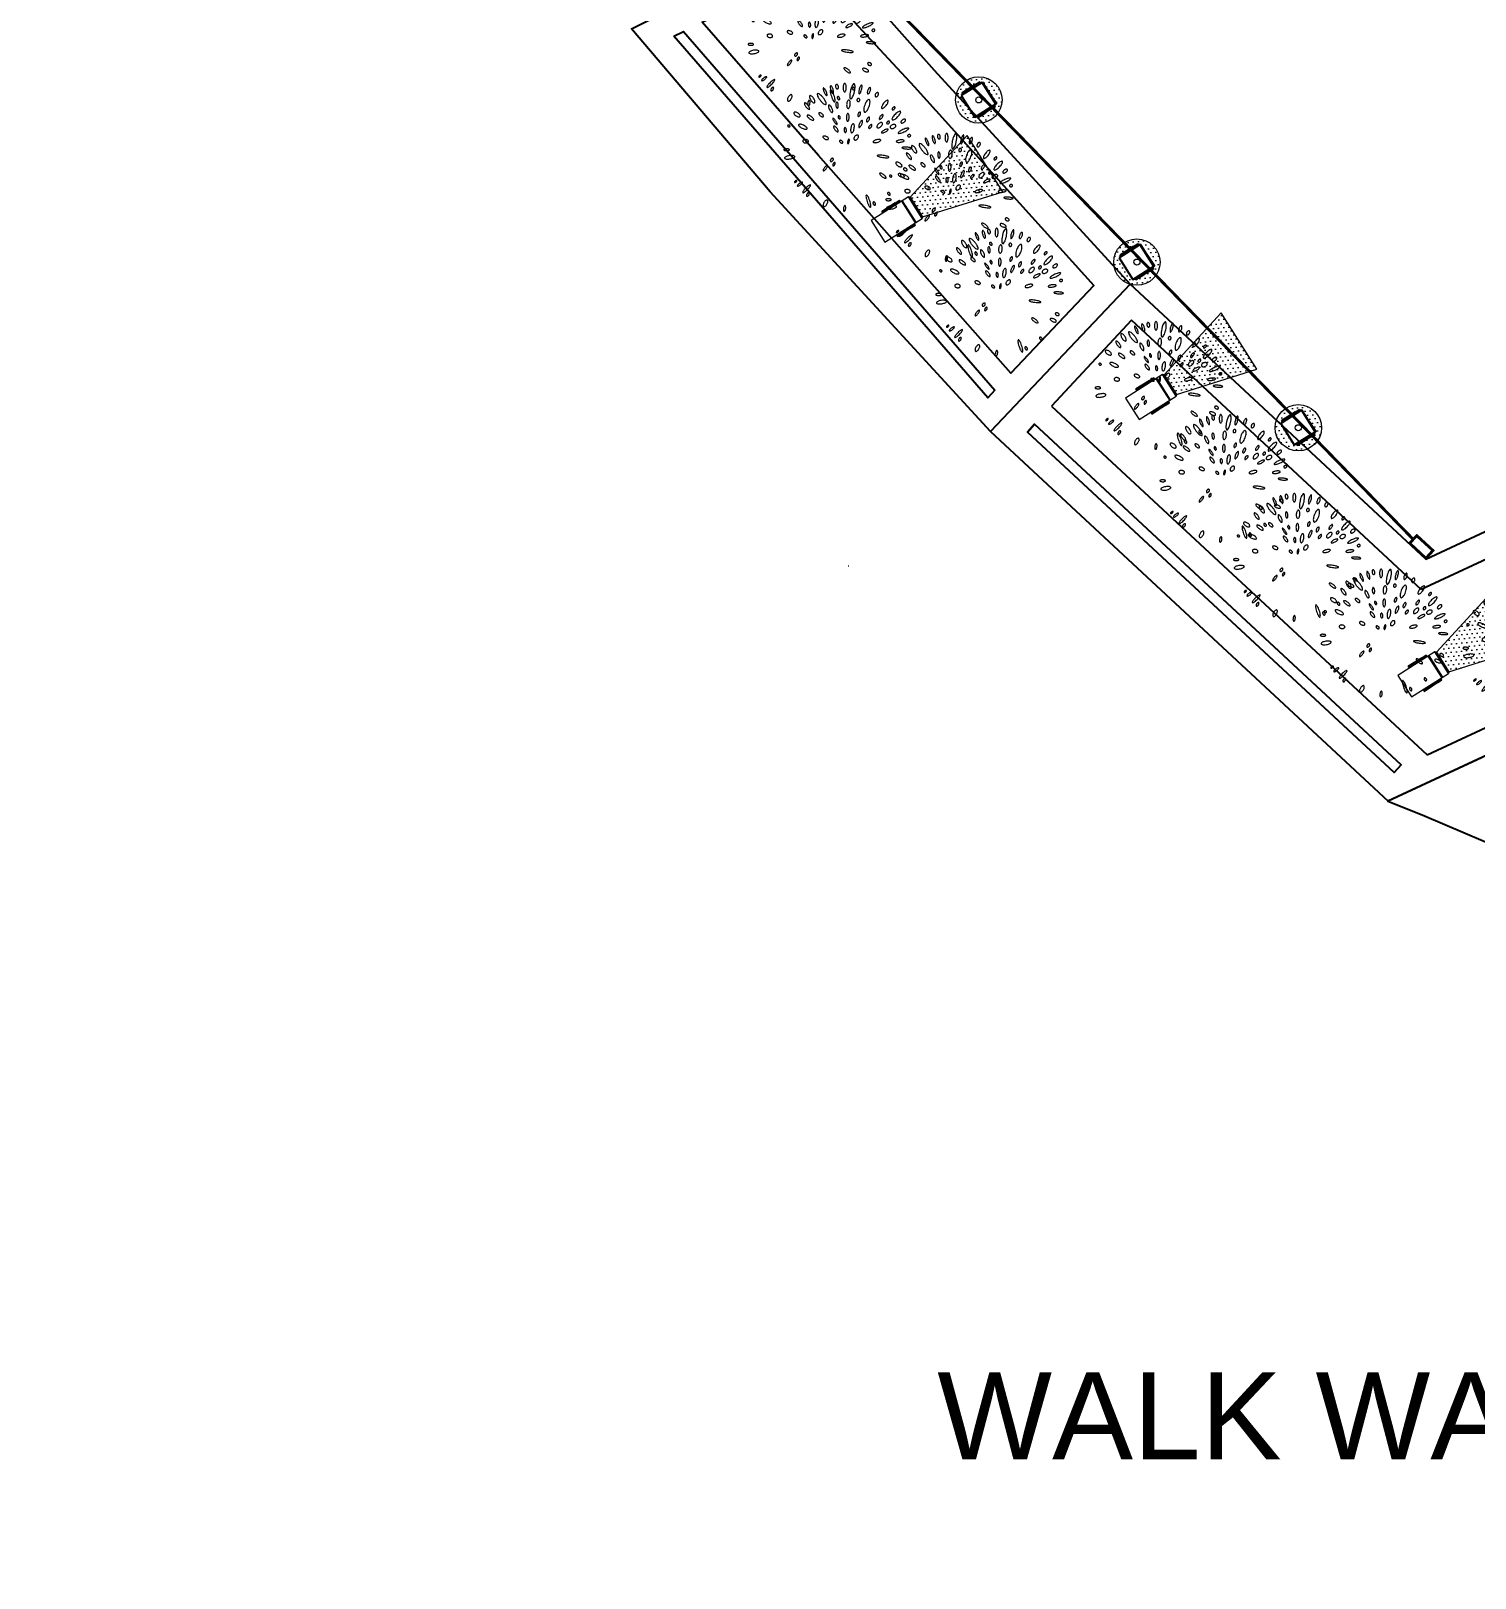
# Model space of a CAD drawing. Header units: millimetres. Extents: x 2562 to 7288, y 778 to 5635.
# Drawn here: x 3504.1 to 3753.1, y 1030.6 to 1297.2 of the extents above; entities that cross this region are included whole.
import ezdxf

# ---------------------------------------------------------------- set-up
doc = ezdxf.new("R2010")
doc.units = ezdxf.units.MM
doc.set_wipeout_variables(frame=1)
for name, color, linetype in [('0-gnl-gor1', 1, 'Continuous'), ('0-gnl-gor3', 252, 'Continuous'), ('0-gnl-gor5', 254, 'Continuous'), ('0-gnl-smbl-mahal', 6, 'Continuous'), ('2-tef-aksesuar', 30, 'Continuous'), ('yeni string aydinlatma', 30, 'Continuous')]:
    doc.layers.add(name, color=color, linetype=linetype)
doc.layers.add('ONOFF_LI-11', color=7, linetype='Continuous', lineweight=0, true_color=0xcc33a1)
doc.layers.add('x-ref_base plan 1$0$SHG-LANDSCAPING', color=252, linetype='Continuous', lineweight=18)
doc.styles.get("Standard").update_dxf_attribs({"font": 'arial.ttf'})
doc.linetypes.add('ZIGZAG', pattern='A,0.00254,-5.08,[131,ltypeshp.shx,S=5.08,R=0,X=-5.08,Y=0],-10.16,[131,ltypeshp.shx,S=5.08,R=180,X=5.08,Y=0],-5.08', length=20.32254)

# ---------------------------------------------------------------- blocks, each defined once
blk = doc.blocks.new('LI-11')
blk.add_wipeout([(-2.2, 3.19), (2.2, 3.19), (2.2, 0.81), (2.56, 0.81), (2.56, -2.83), (2.41, -2.83), (2.41, -2.56), (2.2, -2.56), (2.2, -4.41), (2, -4.61), (-2, -4.61), (-2.2, -4.41), (-2.2, -2.61), (-2.4, -2.61), (-2.4, -2.83), (-2.55, -2.83), (-2.56, 0.81), (-2.2, 0.81)]).dxf.layer = 'ONOFF_LI-11'
at = {"layer": 'ONOFF_LI-11', "ltscale": 3, "true_color": 0xf4cd0b}
h = blk.add_hatch(dxfattribs=at)
h.set_pattern_fill('DOTS', color=40, scale=0.5)
h.paths.add_polyline_path([(-5.75, -18.62), (5.75, -18.62), (2, -4.61), (-2, -4.61)])
at = {"layer": 'ONOFF_LI-11', "color": 251, "ltscale": 3}
for p, q in [((-2.2, 0.81), (-2.56, 0.81)), ((-2.56, 0.81), (-2.56, -0.81)), ((2.2, 0.81), (2.56, 0.81)), ((2.56, 0.81), (2.56, -0.81)), ((-2.2, -0.81), (-2.39, -0.81)), ((2.2, -0.81), (2.39, -0.81)), ((2.41, -1.95), (2.56, -1.95))]:
    blk.add_line(p, q, dxfattribs=at)
at = {"layer": 'ONOFF_LI-11', "ltscale": 3}
for points in [[(2.2, -4.41), (2.2, 3.19), (-2.2, 3.19), (-2.2, -4.41)], [(-2.2, -3.06), (2.2, -3.06)], [(-2.2, -3.21), (2.2, -3.21)], [(-2.2, -4.41), (2.2, -4.41)], [(-2, -4.61), (-2.2, -4.41)], [(-2, -4.61), (2, -4.61)], [(-2, -4.61), (2, -4.61)], [(2, -4.61), (2.2, -4.41)]]:
    blk.add_lwpolyline(points, dxfattribs=at)
at = {"layer": 'ONOFF_LI-11', "color": 251, "ltscale": 3}
for points in [[(-2.56, -1.95), (-2.56, 0.81)], [(-2.41, -1.95), (-2.38, 0.81)], [(2.41, -1.95), (2.38, 0.81)], [(2.56, -1.95), (2.56, 0.81)]]:
    blk.add_lwpolyline(points, dxfattribs=at)
for points in [[(-2.55, -2.83), (-2.4, -2.83), (-2.4, -1.95), (-2.55, -1.95)], [(-2.4, -2.21), (-2.2, -2.21), (-2.2, -2.61), (-2.4, -2.61)], [(2.2, -2.26), (2.41, -2.26), (2.41, -2.56), (2.2, -2.56)], [(2.41, -1.95), (2.56, -1.95), (2.56, -2.83), (2.41, -2.83)]]:
    blk.add_lwpolyline(points, close=True, dxfattribs=at)
at = {"layer": 'ONOFF_LI-11', "color": 40, "ltscale": 3, "true_color": 0xf4cd0b}
blk.add_lwpolyline([(-5.75, -18.62), (5.75, -18.62), (2, -4.61), (-2, -4.61), (-5.75, -18.62)], dxfattribs=at)
blk = doc.blocks.new('BP_Abelia grandiflora')
at = {"layer": '0-gnl-gor5', "lineweight": 9}
for points in [[(-0.0439, 0.2257, 0.261938), (-0.0448, 0.2249, 0.075007), (-0.0454, 0.2211, 0.035692), (-0.0451, 0.2169, 0.025978), (-0.044, 0.2111, 0.025978), (-0.0423, 0.2055, 0.035692), (-0.0406, 0.2017, 0.075007), (-0.0383, 0.1986, 0.261938), (-0.0372, 0.1982, 0.261938), (-0.0363, 0.199, 0.075007), (-0.0357, 0.2029, 0.035692), (-0.036, 0.2071, 0.025978), (-0.0371, 0.2128, 0.025978), (-0.0388, 0.2184, 0.035692), (-0.0405, 0.2223, 0.075007), (-0.0428, 0.2254, 0.261938)], [(-0.0182, 0.2289, 0.243416), (-0.0193, 0.2281, 0.082852), (-0.0205, 0.2245, 0.04109), (-0.0209, 0.2203, 0.030206), (-0.0205, 0.2146, 0.030206), (-0.0194, 0.209, 0.04109), (-0.018, 0.205, 0.082852), (-0.0159, 0.2019, 0.243416), (-0.0146, 0.2014, 0.243416), (-0.0135, 0.2022, 0.082852), (-0.0123, 0.2058, 0.04109), (-0.012, 0.21, 0.030206), (-0.0124, 0.2157, 0.030206), (-0.0135, 0.2213, 0.04109), (-0.0149, 0.2252, 0.082852), (-0.0169, 0.2284, 0.243416)], [(0.0025, 0.2302, 0.154562), (0.0008, 0.2297, 0.106795), (-0.0008, 0.2278, 0.073326), (-0.0017, 0.2253, 0.059836), (-0.002, 0.222, 0.059836), (-0.0016, 0.2187, 0.073326), (-0.0005, 0.2163, 0.106795), (0.0013, 0.2145, 0.154562), (0.003, 0.214, 0.154562), (0.0046, 0.2146, 0.106795), (0.0063, 0.2165, 0.073326), (0.0072, 0.219, 0.059836), (0.0075, 0.2223, 0.059836), (0.007, 0.2255, 0.073326), (0.0059, 0.228, 0.106795), (0.0042, 0.2298, 0.154562)], [(0.0309, 0.2284, 0.217322), (0.0291, 0.228, 0.092688), (0.0264, 0.2249, 0.049364), (0.0246, 0.2208, 0.036974), (0.023, 0.215, 0.036974), (0.0223, 0.209, 0.049364), (0.0226, 0.2045, 0.092688), (0.024, 0.2006, 0.217322), (0.0255, 0.1996, 0.217322), (0.0273, 0.2, 0.092688), (0.03, 0.2031, 0.049364), (0.0318, 0.2072, 0.036974), (0.0334, 0.213, 0.036974), (0.0341, 0.219, 0.049364), (0.0338, 0.2235, 0.092688), (0.0324, 0.2274, 0.217322)], [(0.0625, 0.2217, 0.256191), (0.0601, 0.2214, 0.077505), (0.0549, 0.2164, 0.037329), (0.0505, 0.2097, 0.027247), (0.0458, 0.1998, 0.027247), (0.0422, 0.1895, 0.037329), (0.0406, 0.1816, 0.077505), (0.0407, 0.1744, 0.256191), (0.0422, 0.1726, 0.256191), (0.0445, 0.1728, 0.077505), (0.0497, 0.1779, 0.037329), (0.0541, 0.1846, 0.027247), (0.0588, 0.1944, 0.027247), (0.0624, 0.2048, 0.037329), (0.0641, 0.2126, 0.077505), (0.0639, 0.2199, 0.256191)], [(-0.1584, 0.1599, 0.17972), (-0.1593, 0.158, 0.103229), (-0.1587, 0.1544, 0.062965), (-0.157, 0.151, 0.049171), (-0.1537, 0.1471, 0.049171), (-0.1498, 0.144, 0.062965), (-0.1463, 0.1423, 0.103229), (-0.1427, 0.1419, 0.17972), (-0.1408, 0.1428, 0.17972), (-0.14, 0.1447, 0.103229), (-0.1405, 0.1483, 0.062965), (-0.1423, 0.1518, 0.049171), (-0.1455, 0.1556, 0.049171), (-0.1494, 0.1587, 0.062965), (-0.1529, 0.1604, 0.103229), (-0.1565, 0.1608, 0.17972)], [(-0.1169, 0.1861, 0.228205), (-0.1179, 0.1848, 0.088786), (-0.1179, 0.181, 0.045809), (-0.1169, 0.177, 0.034018), (-0.1147, 0.1718, 0.034018), (-0.1117, 0.167, 0.045809), (-0.109, 0.1638, 0.088786), (-0.1059, 0.1617, 0.228205), (-0.1043, 0.1617, 0.228205), (-0.1034, 0.163, 0.088786), (-0.1033, 0.1668, 0.045809), (-0.1044, 0.1708, 0.034018), (-0.1066, 0.176, 0.034018), (-0.1095, 0.1808, 0.045809), (-0.1123, 0.184, 0.088786), (-0.1154, 0.1861, 0.228205)], [(-0.0949, 0.2077, 0.206976), (-0.0962, 0.2062, 0.096084), (-0.0969, 0.2021, 0.052894), (-0.0962, 0.1976, 0.039992), (-0.0943, 0.1919, 0.039992), (-0.0914, 0.1866, 0.052894), (-0.0886, 0.183, 0.096084), (-0.0851, 0.1807, 0.206976), (-0.0831, 0.1807, 0.206976), (-0.0818, 0.1821, 0.096084), (-0.0811, 0.1862, 0.052894), (-0.0818, 0.1908, 0.039992), (-0.0837, 0.1965, 0.039992), (-0.0866, 0.2018, 0.052894), (-0.0894, 0.2054, 0.096084), (-0.0929, 0.2077, 0.206976)], [(-0.0624, 0.1861, 0.029169), (-0.0573, 0.1778, 0.03978), (-0.0528, 0.1723, 0.081053), (-0.0476, 0.1685, 0.247796), (-0.0454, 0.1685, 0.247796), (-0.0441, 0.1704, 0.081053), (-0.0445, 0.1768, 0.03978), (-0.0466, 0.1836, 0.029169), (-0.0507, 0.1924, 0.029169), (-0.0558, 0.2006, 0.03978), (-0.0603, 0.2061, 0.081053), (-0.0655, 0.21, 0.247796), (-0.0677, 0.2099, 0.247796), (-0.0689, 0.2081, 0.081053), (-0.0686, 0.2016, 0.03978), (-0.0665, 0.1949, 0.029169)], [(-0.0361, 0.1647, 0.224678), (-0.0373, 0.1636, 0.090084), (-0.0382, 0.1598, 0.046944), (-0.0381, 0.1555, 0.034953), (-0.0369, 0.1499, 0.034953), (-0.035, 0.1445, 0.046944), (-0.0329, 0.1407, 0.090084), (-0.0301, 0.1379, 0.224678), (-0.0285, 0.1376, 0.224678), (-0.0273, 0.1387, 0.090084), (-0.0264, 0.1425, 0.046944), (-0.0265, 0.1468, 0.034953), (-0.0277, 0.1525, 0.034953), (-0.0296, 0.1579, 0.046944), (-0.0317, 0.1617, 0.090084), (-0.0345, 0.1644, 0.224678)], [(-0.0073, 0.1703, 0.208148), (-0.0086, 0.1698, 0.095716), (-0.0104, 0.1674, 0.052486), (-0.0115, 0.1642, 0.039639), (-0.0122, 0.1599, 0.039639), (-0.0122, 0.1556, 0.052486), (-0.0116, 0.1523, 0.095716), (-0.0102, 0.1497, 0.208148), (-0.0089, 0.149, 0.208148), (-0.0075, 0.1495, 0.095716), (-0.0058, 0.1519, 0.052486), (-0.0047, 0.155, 0.039639), (-0.004, 0.1593, 0.039639), (-0.004, 0.1637, 0.052486), (-0.0046, 0.1669, 0.095716), (-0.006, 0.1696, 0.208148)], [(0.0349, 0.1693, 0.191592), (0.0327, 0.169, 0.100474), (0.0295, 0.1664, 0.058435), (0.0271, 0.1626, 0.044925), (0.0251, 0.1571, 0.044925), (0.0241, 0.1513, 0.058435), (0.0242, 0.1468, 0.100474), (0.0257, 0.1429, 0.191592), (0.0274, 0.1416, 0.191592), (0.0296, 0.1419, 0.100474), (0.0328, 0.1445, 0.058435), (0.0352, 0.1483, 0.044925), (0.0372, 0.1538, 0.044925), (0.0382, 0.1596, 0.058435), (0.0381, 0.1641, 0.100474), (0.0366, 0.1679, 0.191592)], [(0.0696, 0.1689, 0.110174), (0.0678, 0.1694, 0.102587), (0.0658, 0.169, 0.093413), (0.0641, 0.1678, 0.08782), (0.0629, 0.1661, 0.08782), (0.0623, 0.164, 0.093413), (0.0624, 0.162, 0.102587), (0.0634, 0.1602, 0.110174), (0.0648, 0.159, 0.110174), (0.0666, 0.1586, 0.102587), (0.0686, 0.159, 0.093413), (0.0703, 0.1601, 0.08782), (0.0716, 0.1619, 0.08782), (0.0722, 0.1639, 0.093413), (0.072, 0.166, 0.102587), (0.0711, 0.1678, 0.110174)], [(0.0872, 0.2131, 0.259831), (0.0859, 0.213, 0.07593), (0.0827, 0.2101, 0.036288), (0.0799, 0.2062, 0.026439), (0.0768, 0.2004, 0.026439), (0.0743, 0.1943, 0.036288), (0.0731, 0.1897, 0.07593), (0.0729, 0.1854, 0.259831), (0.0737, 0.1843, 0.259831), (0.0751, 0.1844, 0.07593), (0.0783, 0.1873, 0.036288), (0.0811, 0.1912, 0.026439), (0.0842, 0.197, 0.026439), (0.0866, 0.203, 0.036288), (0.0879, 0.2077, 0.07593), (0.088, 0.212, 0.259831)], [(0.1147, 0.1991, 0.205663), (0.1132, 0.1993, 0.096491), (0.1103, 0.1979, 0.053352), (0.1077, 0.1954, 0.040391), (0.105, 0.1915, 0.040391), (0.1029, 0.1873, 0.053352), (0.102, 0.1838, 0.096491), (0.1021, 0.1806, 0.205663), (0.103, 0.1793, 0.205663), (0.1046, 0.1791, 0.096491), (0.1075, 0.1806, 0.053352), (0.1101, 0.1831, 0.040391), (0.1128, 0.1869, 0.040391), (0.1148, 0.1912, 0.053352), (0.1158, 0.1946, 0.096491), (0.1157, 0.1979, 0.205663)], [(0.1382, 0.1775, 0.15118), (0.1365, 0.1782, 0.106997), (0.134, 0.1779, 0.074795), (0.1316, 0.1766, 0.061485), (0.1292, 0.1743, 0.061485), (0.1274, 0.1716, 0.074795), (0.1266, 0.169, 0.106997), (0.1268, 0.1664, 0.15118), (0.1278, 0.1649, 0.15118), (0.1295, 0.1642, 0.106997), (0.132, 0.1645, 0.074795), (0.1344, 0.1658, 0.061485), (0.1368, 0.1681, 0.061485), (0.1386, 0.1708, 0.074795), (0.1394, 0.1734, 0.106997), (0.1392, 0.176, 0.15118)], [(-0.1882, 0.1194, 0.136055), (-0.1885, 0.1183, 0.10695), (-0.1881, 0.1168, 0.081551), (-0.1873, 0.1156, 0.069671), (-0.1859, 0.1145, 0.069671), (-0.1842, 0.1138, 0.081551), (-0.1827, 0.1137, 0.10695), (-0.1813, 0.1141, 0.136055), (-0.1805, 0.1149, 0.136055), (-0.1802, 0.116, 0.10695), (-0.1805, 0.1174, 0.081551), (-0.1814, 0.1187, 0.069671), (-0.1828, 0.1198, 0.069671), (-0.1844, 0.1204, 0.081551), (-0.1859, 0.1206, 0.10695), (-0.1873, 0.1202, 0.136055)], [(-0.1503, 0.1158, 0.222164), (-0.1506, 0.1139, 0.090991), (-0.1487, 0.1099, 0.047763), (-0.1455, 0.1062, 0.035633), (-0.1404, 0.102, 0.035633), (-0.1348, 0.0986, 0.047763), (-0.1302, 0.0968, 0.090991), (-0.1258, 0.0964, 0.222164), (-0.1242, 0.0973, 0.222164), (-0.1238, 0.0992, 0.090991), (-0.1257, 0.1032, 0.047763), (-0.1289, 0.1069, 0.035633), (-0.134, 0.1111, 0.035633), (-0.1396, 0.1145, 0.047763), (-0.1442, 0.1163, 0.090991), (-0.1486, 0.1167, 0.222164)], [(-0.1156, 0.1428, 0.225102), (-0.1162, 0.1413, 0.08993), (-0.1152, 0.1376, 0.046807), (-0.1131, 0.134, 0.03484), (-0.1095, 0.1297, 0.03484), (-0.1053, 0.1259, 0.046807), (-0.1018, 0.1236, 0.08993), (-0.0982, 0.1225, 0.225102), (-0.0967, 0.123, 0.225102), (-0.0961, 0.1245, 0.08993), (-0.0971, 0.1282, 0.046807), (-0.0992, 0.1318, 0.03484), (-0.1028, 0.1361, 0.03484), (-0.1069, 0.1399, 0.046807), (-0.1104, 0.1422, 0.08993), (-0.1141, 0.1433, 0.225102)], [(-0.0742, 0.1435, 0.185857), (-0.075, 0.1421, 0.10188), (-0.0748, 0.1393, 0.060594), (-0.0736, 0.1365, 0.046923), (-0.0714, 0.1332, 0.046923), (-0.0686, 0.1304, 0.060594), (-0.066, 0.1288, 0.10188), (-0.0633, 0.1281, 0.185857), (-0.0618, 0.1286, 0.185857), (-0.061, 0.13, 0.10188), (-0.0612, 0.1328, 0.060594), (-0.0623, 0.1357, 0.046923), (-0.0646, 0.1389, 0.046923), (-0.0674, 0.1417, 0.060594), (-0.07, 0.1434, 0.10188), (-0.0727, 0.144, 0.185857)], [(-0.0304, 0.1171, 0.270783), (-0.0309, 0.1163, 0.071066), (-0.0307, 0.1129, 0.033234), (-0.0297, 0.1092, 0.024094), (-0.0277, 0.1044, 0.024094), (-0.0252, 0.0997, 0.033234), (-0.0231, 0.0966, 0.071066), (-0.0205, 0.0942, 0.270783), (-0.0196, 0.0941, 0.270783), (-0.019, 0.0949, 0.071066), (-0.0193, 0.0984, 0.033234), (-0.0203, 0.1021, 0.024094), (-0.0223, 0.1069, 0.024094), (-0.0248, 0.1115, 0.033234), (-0.0269, 0.1146, 0.071066), (-0.0294, 0.117, 0.270783)], [(-0.0097, 0.1225, 0.164937), (-0.0107, 0.1219, 0.10574), (-0.0115, 0.1203, 0.068929), (-0.0118, 0.1184, 0.055121), (-0.0115, 0.1159, 0.055121), (-0.0107, 0.1136, 0.068929), (-0.0096, 0.112, 0.10574), (-0.0081, 0.1109, 0.164937), (-0.007, 0.1108, 0.164937), (-0.006, 0.1114, 0.10574), (-0.0051, 0.113, 0.068929), (-0.0049, 0.115, 0.055121), (-0.0051, 0.1174, 0.055121), (-0.006, 0.1197, 0.068929), (-0.007, 0.1213, 0.10574), (-0.0085, 0.1224, 0.164937)], [(0.0237, 0.1248, 0.221241), (0.0221, 0.1244, 0.091319), (0.0196, 0.1216, 0.048066), (0.0178, 0.1178, 0.035885), (0.0163, 0.1124, 0.035885), (0.0156, 0.1069, 0.048066), (0.0158, 0.1028, 0.091319), (0.017, 0.0992, 0.221241), (0.0183, 0.0982, 0.221241), (0.0199, 0.0986, 0.091319), (0.0224, 0.1014, 0.048066), (0.0241, 0.1052, 0.035885), (0.0256, 0.1105, 0.035885), (0.0263, 0.1161, 0.048066), (0.0262, 0.1202, 0.091319), (0.025, 0.1238, 0.221241)], [(0.0661, 0.1221, 0.181524), (0.0647, 0.1224, 0.10285), (0.0625, 0.1216, 0.062262), (0.0604, 0.12, 0.048498), (0.0583, 0.1175, 0.048498), (0.0568, 0.1145, 0.062262), (0.0561, 0.1121, 0.10285), (0.0562, 0.1097, 0.181524), (0.057, 0.1086, 0.181524), (0.0584, 0.1082, 0.10285), (0.0606, 0.109, 0.062262), (0.0627, 0.1106, 0.048498), (0.0648, 0.1132, 0.048498), (0.0663, 0.1161, 0.062262), (0.067, 0.1186, 0.10285), (0.0669, 0.121, 0.181524)], [(0.1041, 0.1589, 0.219849), (0.1013, 0.1592, 0.09181), (0.0958, 0.156, 0.048525), (0.0909, 0.1509, 0.036269), (0.0857, 0.1431, 0.036269), (0.0816, 0.1346, 0.048525), (0.0797, 0.1279, 0.09181), (0.0797, 0.1215, 0.219849), (0.0813, 0.1192, 0.219849), (0.084, 0.119, 0.09181), (0.0896, 0.1222, 0.048525), (0.0944, 0.1273, 0.036269), (0.0997, 0.1351, 0.036269), (0.1038, 0.1435, 0.048525), (0.1057, 0.1503, 0.09181), (0.1057, 0.1567, 0.219849)], [(0.1675, 0.1451, 0.224459), (0.1656, 0.1458, 0.090164), (0.1609, 0.1447, 0.047015), (0.1562, 0.1421, 0.035012), (0.1506, 0.1377, 0.035012), (0.1457, 0.1326, 0.047015), (0.1427, 0.1282, 0.090164), (0.1412, 0.1236, 0.224459), (0.1418, 0.1216, 0.224459), (0.1437, 0.1209, 0.090164), (0.1484, 0.122, 0.047015), (0.153, 0.1245, 0.035012), (0.1586, 0.129, 0.035012), (0.1635, 0.1341, 0.047015), (0.1665, 0.1385, 0.090164), (0.1681, 0.1431, 0.224459)], [(0.1873, 0.118, 0.167836), (0.1863, 0.1188, 0.105336), (0.1844, 0.119, 0.067731), (0.1823, 0.1185, 0.053888), (0.18, 0.1173, 0.053888), (0.178, 0.1156, 0.067731), (0.1767, 0.1139, 0.105336), (0.1762, 0.112, 0.167836), (0.1765, 0.1108, 0.167836), (0.1775, 0.1101, 0.105336), (0.1794, 0.1099, 0.067731), (0.1815, 0.1103, 0.053888), (0.1838, 0.1116, 0.053888), (0.1858, 0.1133, 0.067731), (0.1871, 0.1149, 0.105336), (0.1876, 0.1168, 0.167836)], [(-0.1458, 0.0585, 0.14574), (-0.1458, 0.0563, 0.107166), (-0.1443, 0.0536, 0.077192), (-0.1418, 0.0515, 0.064269), (-0.1383, 0.05, 0.064269), (-0.1344, 0.0494, 0.077192), (-0.1312, 0.0498, 0.107166), (-0.1285, 0.0512, 0.14574), (-0.1273, 0.0531, 0.14574), (-0.1273, 0.0554, 0.107166), (-0.1288, 0.0581, 0.077192), (-0.1313, 0.0601, 0.064269), (-0.1348, 0.0617, 0.064269), (-0.1387, 0.0623, 0.077192), (-0.1419, 0.0619, 0.107166), (-0.1446, 0.0604, 0.14574)], [(-0.0748, 0.0608, 0.17178), (-0.0753, 0.059, 0.104715), (-0.0743, 0.0561, 0.066124), (-0.0723, 0.0535, 0.052265), (-0.0692, 0.0509, 0.052265), (-0.0655, 0.0491, 0.066124), (-0.0623, 0.0483, 0.104715), (-0.0593, 0.0486, 0.17178), (-0.0578, 0.0498, 0.17178), (-0.0574, 0.0516, 0.104715), (-0.0583, 0.0544, 0.066124), (-0.0603, 0.057, 0.052265), (-0.0635, 0.0596, 0.052265), (-0.0672, 0.0615, 0.066124), (-0.0703, 0.0622, 0.104715), (-0.0733, 0.0619, 0.17178)], [(-0.0318, 0.0896, 0.218092), (-0.0326, 0.0885, 0.092422), (-0.0328, 0.0851, 0.049107), (-0.0319, 0.0815, 0.036758), (-0.0299, 0.077, 0.036758), (-0.0273, 0.0729, 0.049107), (-0.0248, 0.0701, 0.092422), (-0.022, 0.0684, 0.218092), (-0.0205, 0.0685, 0.218092), (-0.0196, 0.0696, 0.092422), (-0.0195, 0.073, 0.049107), (-0.0203, 0.0766, 0.036758), (-0.0223, 0.0811, 0.036758), (-0.025, 0.0852, 0.049107), (-0.0274, 0.088, 0.092422), (-0.0303, 0.0897, 0.218092)], [(0.0052, 0.0784, 0.182227), (0.0039, 0.0779, 0.102698), (0.0023, 0.0761, 0.061989), (0.0013, 0.0736, 0.048238), (0.0008, 0.0702, 0.048238), (0.001, 0.0668, 0.061989), (0.0017, 0.0643, 0.102698), (0.003, 0.0623, 0.182227), (0.0043, 0.0617, 0.182227), (0.0056, 0.0621, 0.102698), (0.0072, 0.064, 0.061989), (0.0082, 0.0665, 0.048238), (0.0087, 0.0698, 0.048238), (0.0085, 0.0732, 0.061989), (0.0079, 0.0758, 0.102698), (0.0065, 0.0778, 0.182227)], [(0.0359, 0.0865, 0.213517), (0.0338, 0.0863, 0.093974), (0.0304, 0.0835, 0.050644), (0.0276, 0.0795, 0.038059), (0.0249, 0.0736, 0.038059), (0.0232, 0.0674, 0.050644), (0.0227, 0.0625, 0.093974), (0.0236, 0.0581, 0.213517), (0.025, 0.0567, 0.213517), (0.0271, 0.0569, 0.093974), (0.0305, 0.0597, 0.050644), (0.0333, 0.0637, 0.038059), (0.036, 0.0696, 0.038059), (0.0377, 0.0759, 0.050644), (0.0382, 0.0807, 0.093974), (0.0373, 0.0851, 0.213517)], [(0.0679, 0.0919, 0.234361), (0.0665, 0.0921, 0.086447), (0.0632, 0.0903, 0.043866), (0.0603, 0.0875, 0.032434), (0.0569, 0.0832, 0.032434), (0.0542, 0.0785, 0.043866), (0.0527, 0.0747, 0.086447), (0.0523, 0.071, 0.234361), (0.053, 0.0698, 0.234361), (0.0544, 0.0696, 0.086447), (0.0576, 0.0714, 0.043866), (0.0606, 0.0742, 0.032434), (0.0639, 0.0785, 0.032434), (0.0667, 0.0832, 0.043866), (0.0681, 0.087, 0.086447), (0.0686, 0.0907, 0.234361)], [(0.094, 0.0995, 0.190551), (0.0926, 0.0999, 0.100739), (0.0901, 0.0991, 0.058823), (0.0878, 0.0973, 0.045281), (0.0853, 0.0945, 0.045281), (0.0834, 0.0913, 0.058823), (0.0825, 0.0885, 0.100739), (0.0824, 0.0859, 0.190551), (0.0832, 0.0847, 0.190551), (0.0846, 0.0843, 0.100739), (0.0871, 0.0852, 0.058823), (0.0894, 0.0869, 0.045281), (0.0919, 0.0897, 0.045281), (0.0938, 0.0929, 0.058823), (0.0947, 0.0957, 0.100739), (0.0948, 0.0983, 0.190551)], [(0.0981, 0.0721, 0.189405), (0.0969, 0.0727, 0.101026), (0.0946, 0.0725, 0.059252), (0.0923, 0.0715, 0.045676), (0.0897, 0.0696, 0.045676), (0.0874, 0.0673, 0.059252), (0.086, 0.0651, 0.101026), (0.0855, 0.0629, 0.189405), (0.0859, 0.0617, 0.189405), (0.087, 0.0611, 0.101026), (0.0893, 0.0613, 0.059252), (0.0916, 0.0623, 0.045676), (0.0943, 0.0642, 0.045676), (0.0966, 0.0665, 0.059252), (0.0979, 0.0686, 0.101026), (0.0985, 0.0709, 0.189405)], [(0.1346, 0.0725, 0.173385), (0.1328, 0.0738, 0.104439), (0.1293, 0.0741, 0.065477), (0.1255, 0.0731, 0.051621), (0.1212, 0.0708, 0.051621), (0.1175, 0.0676, 0.065477), (0.1152, 0.0645, 0.104439), (0.1142, 0.0611, 0.173385), (0.1147, 0.059, 0.173385), (0.1165, 0.0577, 0.104439), (0.1201, 0.0574, 0.065477), (0.1238, 0.0584, 0.051621), (0.1281, 0.0607, 0.051621), (0.1318, 0.0639, 0.065477), (0.1341, 0.067, 0.104439), (0.1351, 0.0704, 0.173385)], [(0.1418, 0.0995, 0.211516), (0.1406, 0.1001, 0.094634), (0.1379, 0.0995, 0.051326), (0.1352, 0.098, 0.038641), (0.132, 0.0955, 0.038641), (0.1293, 0.0925, 0.051326), (0.1277, 0.0899, 0.094634), (0.1269, 0.0872, 0.211516), (0.1274, 0.086, 0.211516), (0.1285, 0.0855, 0.094634), (0.1313, 0.0861, 0.051326), (0.134, 0.0875, 0.038641), (0.1371, 0.0901, 0.038641), (0.1398, 0.0931, 0.051326), (0.1415, 0.0957, 0.094634), (0.1422, 0.0983, 0.211516)], [(0.1594, 0.073, 0.141068), (0.1582, 0.0738, 0.107148), (0.1564, 0.0742, 0.079281), (0.1545, 0.0738, 0.066799), (0.1524, 0.0727, 0.066799), (0.1507, 0.0711, 0.079281), (0.1497, 0.0694, 0.107148), (0.1494, 0.0676, 0.141068), (0.1499, 0.0662, 0.141068), (0.151, 0.0653, 0.107148), (0.1529, 0.065, 0.079281), (0.1548, 0.0654, 0.066799), (0.1569, 0.0665, 0.066799), (0.1586, 0.0681, 0.079281), (0.1596, 0.0698, 0.107148), (0.1598, 0.0716, 0.141068)], [(0.1792, 0.0558, 0.150587), (0.178, 0.0578, 0.107025), (0.1752, 0.0595, 0.075054), (0.1717, 0.06, 0.06178), (0.1675, 0.0595, 0.06178), (0.1636, 0.058, 0.075054), (0.1608, 0.056, 0.107025), (0.1591, 0.0532, 0.150587), (0.1589, 0.0509, 0.150587), (0.1601, 0.0489, 0.107025), (0.163, 0.0472, 0.075054), (0.1664, 0.0467, 0.06178), (0.1706, 0.0472, 0.06178), (0.1745, 0.0487, 0.075054), (0.1773, 0.0507, 0.107025), (0.1791, 0.0535, 0.150587)], [(0.2035, 0.1, 0.241866), (0.2017, 0.1009, 0.08348), (0.1962, 0.1001, 0.041558), (0.1905, 0.0976, 0.030579), (0.1834, 0.0932, 0.030579), (0.1768, 0.088, 0.041558), (0.1726, 0.0835, 0.08348), (0.1699, 0.0786, 0.241866), (0.1702, 0.0766, 0.241866), (0.172, 0.0756, 0.08348), (0.1775, 0.0765, 0.041558), (0.1832, 0.0789, 0.030579), (0.1903, 0.0833, 0.030579), (0.1969, 0.0886, 0.041558), (0.2011, 0.0931, 0.08348), (0.2038, 0.098, 0.241866)], [(0.2153, 0.0698, 0.167894), (0.214, 0.071, 0.105327), (0.2112, 0.0717, 0.067707), (0.2082, 0.0713, 0.053864), (0.2047, 0.0699, 0.053864), (0.2015, 0.0678, 0.067707), (0.1994, 0.0656, 0.105327), (0.1983, 0.063, 0.167894), (0.1986, 0.0612, 0.167894), (0.1999, 0.06, 0.105327), (0.2026, 0.0594, 0.067707), (0.2056, 0.0598, 0.053864), (0.2092, 0.0611, 0.053864), (0.2124, 0.0632, 0.067707), (0.2144, 0.0654, 0.105327), (0.2155, 0.068, 0.167894)], [(-0.2179, 0.0108, 0.226996), (-0.2171, 0.009, 0.089235), (-0.2128, 0.0066, 0.046197), (-0.2076, 0.0053, 0.034337), (-0.2004, 0.0047, 0.034337), (-0.1932, 0.0051, 0.046197), (-0.188, 0.0062, 0.089235), (-0.1836, 0.0085, 0.226996), (-0.1827, 0.0103, 0.226996), (-0.1836, 0.0121, 0.089235), (-0.1878, 0.0145, 0.046197), (-0.1931, 0.0158, 0.034337), (-0.2003, 0.0164, 0.034337), (-0.2075, 0.016, 0.046197), (-0.2127, 0.0149, 0.089235), (-0.217, 0.0126, 0.226996)], [(-0.2157, 0.0401, 0.218506), (-0.2154, 0.0389, 0.092278), (-0.2133, 0.0371, 0.048969), (-0.2106, 0.0359, 0.036642), (-0.2068, 0.0349, 0.036642), (-0.2029, 0.0344, 0.048969), (-0.1999, 0.0346, 0.092278), (-0.1974, 0.0355, 0.218506), (-0.1967, 0.0365, 0.218506), (-0.197, 0.0376, 0.092278), (-0.199, 0.0394, 0.048969), (-0.2017, 0.0406, 0.036642), (-0.2055, 0.0416, 0.036642), (-0.2095, 0.0421, 0.048969), (-0.2124, 0.0419, 0.092278), (-0.215, 0.041, 0.218506)], [(-0.0205, 0.0374, 0.159367), (-0.0211, 0.0362, 0.106385), (-0.0211, 0.0342, 0.071268), (-0.0202, 0.0322, 0.05759), (-0.0187, 0.0301, 0.05759), (-0.0166, 0.0284, 0.071268), (-0.0147, 0.0275, 0.106385), (-0.0127, 0.0273, 0.159367), (-0.0115, 0.0279, 0.159367), (-0.0108, 0.0291, 0.106385), (-0.0109, 0.0311, 0.071268), (-0.0117, 0.0331, 0.05759), (-0.0133, 0.0352, 0.05759), (-0.0153, 0.0369, 0.071268), (-0.0173, 0.0378, 0.106385), (-0.0193, 0.0379, 0.159367)], [(0.012, 0.0369, 0.233435), (0.0111, 0.0368, 0.086805), (0.0093, 0.0354, 0.044155), (0.0079, 0.0333, 0.032669), (0.0064, 0.0302, 0.032669), (0.0053, 0.027, 0.044155), (0.0049, 0.0245, 0.086805), (0.0051, 0.0223, 0.233435), (0.0057, 0.0216, 0.233435), (0.0066, 0.0216, 0.086805), (0.0083, 0.0231, 0.044155), (0.0097, 0.0252, 0.032669), (0.0112, 0.0282, 0.032669), (0.0123, 0.0315, 0.044155), (0.0128, 0.034, 0.086805), (0.0126, 0.0362, 0.233435)], [(0.0453, 0.0441, 0.148782), (0.0434, 0.0454, 0.107096), (0.0403, 0.0456, 0.075846), (0.0371, 0.0447, 0.062692), (0.0338, 0.0425, 0.062692), (0.031, 0.0396, 0.075846), (0.0295, 0.0367, 0.107096), (0.0291, 0.0336, 0.148782), (0.03, 0.0315, 0.148782), (0.0319, 0.0302, 0.107096), (0.035, 0.03, 0.075846), (0.0382, 0.0309, 0.062692), (0.0416, 0.0331, 0.062692), (0.0443, 0.036, 0.075846), (0.0458, 0.0389, 0.107096), (0.0462, 0.042, 0.148782)], [(0.1193, 0.0144, 0.224989), (0.1186, 0.0158, 0.089971), (0.1151, 0.0174, 0.046843), (0.1111, 0.0181, 0.03487), (0.1055, 0.0181, 0.03487), (0.1, 0.0173, 0.046843), (0.096, 0.0161, 0.089971), (0.0928, 0.014, 0.224989), (0.0922, 0.0125, 0.224989), (0.093, 0.0112, 0.089971), (0.0964, 0.0096, 0.046843), (0.1005, 0.0089, 0.03487), (0.1061, 0.0089, 0.03487), (0.1116, 0.0097, 0.046843), (0.1156, 0.0109, 0.089971), (0.1188, 0.0129, 0.224989)], [(0.1513, 0.0468, 0.242243), (0.1503, 0.0477, 0.083327), (0.1468, 0.0483, 0.041444), (0.1429, 0.0479, 0.030488), (0.1377, 0.0467, 0.030488), (0.1327, 0.0448, 0.041444), (0.1293, 0.0429, 0.083327), (0.1267, 0.0404, 0.242243), (0.1265, 0.0392, 0.242243), (0.1274, 0.0382, 0.083327), (0.1309, 0.0377, 0.041444), (0.1348, 0.0381, 0.030488), (0.14, 0.0393, 0.030488), (0.145, 0.0412, 0.041444), (0.1484, 0.0431, 0.083327), (0.151, 0.0456, 0.242243)], [(0.1986, -0.0014, 0.244655), (0.198, -0.0002, 0.082347), (0.1947, 0.0016, 0.040717), (0.1907, 0.0027, 0.02991), (0.185, 0.0033, 0.02991), (0.1794, 0.0032, 0.040717), (0.1752, 0.0026, 0.082347), (0.1718, 0.0011, 0.244655), (0.1711, 0, 0.244655), (0.1716, -0.0013, 0.082347), (0.175, -0.0031, 0.040717), (0.179, -0.0041, 0.02991), (0.1846, -0.0047, 0.02991), (0.1903, -0.0046, 0.040717), (0.1944, -0.004, 0.082347), (0.1979, -0.0026, 0.244655)], [(0.2216, 0.0378, 0.277561), (0.2205, 0.0388, 0.067974), (0.2151, 0.0394, 0.031398), (0.209, 0.0388, 0.0227), (0.2009, 0.0372, 0.0227), (0.1929, 0.0348, 0.031398), (0.1873, 0.0324, 0.067974), (0.1828, 0.0293, 0.277561), (0.1824, 0.0279, 0.277561), (0.1834, 0.0269, 0.067974), (0.1889, 0.0263, 0.031398), (0.1949, 0.0269, 0.0227), (0.203, 0.0285, 0.0227), (0.211, 0.031, 0.031398), (0.2166, 0.0333, 0.067974), (0.2211, 0.0364, 0.277561)], [(0.2238, 0.0126, 0.132495), (0.2234, 0.014, 0.106693), (0.2222, 0.0153, 0.083176), (0.2206, 0.0161, 0.071819), (0.2184, 0.0164, 0.071819), (0.2163, 0.0161, 0.083176), (0.2146, 0.0153, 0.106693), (0.2134, 0.014, 0.132495), (0.213, 0.0126, 0.132495), (0.2134, 0.0112, 0.106693), (0.2146, 0.0098, 0.083176), (0.2163, 0.009, 0.071819), (0.2184, 0.0087, 0.071819), (0.2206, 0.009, 0.083176), (0.2222, 0.0098, 0.106693), (0.2234, 0.0112, 0.132495)], [(-0.0769, -0.0398, 0.241023), (-0.078, -0.0393, 0.083819), (-0.0811, -0.0402, 0.041814), (-0.0843, -0.042, 0.030784), (-0.0881, -0.0451, 0.030784), (-0.0915, -0.0485, 0.041814), (-0.0937, -0.0514, 0.083819), (-0.0949, -0.0545, 0.241023), (-0.0946, -0.0556, 0.241023), (-0.0935, -0.0561, 0.083819), (-0.0903, -0.0552, 0.041814), (-0.0872, -0.0534, 0.030784), (-0.0834, -0.0504, 0.030784), (-0.0799, -0.0469, 0.041814), (-0.0778, -0.044, 0.083819), (-0.0766, -0.0409, 0.241023)], [(-0.0535, -0.0192, 0.151181), (-0.0547, -0.0184, 0.106997), (-0.0568, -0.0183, 0.074794), (-0.0589, -0.0189, 0.061485), (-0.0612, -0.0203, 0.061485), (-0.063, -0.0223, 0.074794), (-0.0641, -0.0242, 0.106997), (-0.0643, -0.0263, 0.151181), (-0.0638, -0.0276, 0.151181), (-0.0625, -0.0284, 0.106997), (-0.0605, -0.0286, 0.074794), (-0.0584, -0.028, 0.061485), (-0.0561, -0.0265, 0.061485), (-0.0542, -0.0246, 0.074794), (-0.0532, -0.0226, 0.106997), (-0.0529, -0.0206, 0.151181)], [(-0.0498, -0.0342, 0.175332), (-0.0509, -0.0338, 0.104088), (-0.0528, -0.0342, 0.064698), (-0.0546, -0.0353, 0.050853), (-0.0565, -0.0372, 0.050853), (-0.058, -0.0395, 0.064698), (-0.0587, -0.0415, 0.104088), (-0.0588, -0.0434, 0.175332), (-0.0582, -0.0444, 0.175332), (-0.0571, -0.0448, 0.104088), (-0.0551, -0.0444, 0.064698), (-0.0533, -0.0433, 0.050853), (-0.0514, -0.0414, 0.050853), (-0.0499, -0.0391, 0.064698), (-0.0492, -0.0371, 0.104088), (-0.0492, -0.0352, 0.175332)], [(0.1367, -0.0488, 0.30054), (0.1364, -0.0476, 0.057112), (0.1318, -0.0445, 0.025448), (0.1262, -0.0419, 0.018256), (0.1183, -0.0389, 0.018256), (0.1101, -0.0366, 0.025448), (0.1041, -0.0354, 0.057112), (0.0985, -0.0353, 0.30054), (0.0976, -0.036, 0.30054), (0.0979, -0.0371, 0.057112), (0.1025, -0.0403, 0.025448), (0.108, -0.0429, 0.018256), (0.116, -0.0458, 0.018256), (0.1242, -0.0482, 0.025448), (0.1302, -0.0493, 0.057112), (0.1358, -0.0495, 0.30054)], [(0.2184, -0.032, 0.290135), (0.2181, -0.0311, 0.062096), (0.2144, -0.0287, 0.028093), (0.2099, -0.0268, 0.020218), (0.2034, -0.0249, 0.020218), (0.1969, -0.0235, 0.028093), (0.192, -0.0229, 0.062096), (0.1876, -0.0232, 0.290135), (0.1869, -0.0239, 0.290135), (0.1872, -0.0249, 0.062096), (0.1909, -0.0273, 0.028093), (0.1954, -0.0291, 0.020218), (0.2018, -0.0311, 0.020218), (0.2084, -0.0325, 0.028093), (0.2132, -0.033, 0.062096), (0.2177, -0.0327, 0.290135)], [(-0.199, -0.0776, 0.203392), (-0.1984, -0.078, 0.097182), (-0.1969, -0.0782, 0.054153), (-0.1953, -0.0778, 0.04109), (-0.1933, -0.077, 0.04109), (-0.1914, -0.0758, 0.054153), (-0.1902, -0.0747, 0.097182), (-0.1895, -0.0733, 0.203392), (-0.1895, -0.0726, 0.203392), (-0.1901, -0.0721, 0.097182), (-0.1916, -0.072, 0.054153), (-0.1932, -0.0723, 0.04109), (-0.1952, -0.0732, 0.04109), (-0.1971, -0.0744, 0.054153), (-0.1983, -0.0755, 0.097182), (-0.199, -0.0768, 0.203392)], [(-0.1913, -0.0915, 0.248362), (-0.1905, -0.0921, 0.080818), (-0.1875, -0.092, 0.039613), (-0.1843, -0.0911, 0.029036), (-0.1802, -0.0893, 0.029036), (-0.1764, -0.087, 0.039613), (-0.1738, -0.085, 0.080818), (-0.1719, -0.0826, 0.248362), (-0.1719, -0.0816, 0.248362), (-0.1728, -0.081, 0.080818), (-0.1758, -0.0811, 0.039613), (-0.1789, -0.082, 0.029036), (-0.183, -0.0838, 0.029036), (-0.1869, -0.0861, 0.039613), (-0.1895, -0.0881, 0.080818), (-0.1913, -0.0905, 0.248362)], [(-0.1769, -0.1172, 0.283742), (-0.1757, -0.1177, 0.065106), (-0.1707, -0.1163, 0.029758), (-0.1657, -0.1138, 0.021464), (-0.1591, -0.1096, 0.021464), (-0.1529, -0.1049, 0.029758), (-0.1488, -0.101, 0.065106), (-0.1457, -0.0969, 0.283742), (-0.1458, -0.0956, 0.283742), (-0.147, -0.0951, 0.065106), (-0.1519, -0.0965, 0.029758), (-0.157, -0.099, 0.021464), (-0.1636, -0.1032, 0.021464), (-0.1698, -0.1079, 0.029758), (-0.1739, -0.1118, 0.065106), (-0.177, -0.1159, 0.283742)], [(0.1147, -0.1173, 0.230196), (0.1152, -0.1159, 0.088039), (0.1142, -0.1123, 0.045175), (0.1121, -0.1087, 0.033499), (0.1085, -0.1045, 0.033499), (0.1044, -0.1007, 0.045175), (0.101, -0.0984, 0.088039), (0.0974, -0.0972, 0.230196), (0.096, -0.0977, 0.230196), (0.0955, -0.0991, 0.088039), (0.0965, -0.1027, 0.045175), (0.0986, -0.1063, 0.033499), (0.1021, -0.1105, 0.033499), (0.1062, -0.1143, 0.045175), (0.1097, -0.1166, 0.088039), (0.1132, -0.1178, 0.230196)], [(0.1909, -0.1037, 0.147171), (0.1914, -0.1021, 0.107141), (0.191, -0.0999, 0.076557), (0.1897, -0.0979, 0.06352), (0.1876, -0.096, 0.06352), (0.185, -0.0946, 0.076557), (0.1827, -0.0942, 0.107141), (0.1805, -0.0946, 0.147171), (0.1792, -0.0956, 0.147171), (0.1787, -0.0972, 0.107141), (0.1791, -0.0994, 0.076557), (0.1804, -0.1014, 0.06352), (0.1825, -0.1033, 0.06352), (0.1851, -0.1046, 0.076557), (0.1874, -0.1051, 0.107141), (0.1896, -0.1047, 0.147171)], [(-0.1656, -0.1316, 0.178273), (-0.1645, -0.1322, 0.103522), (-0.1623, -0.1319, 0.063533), (-0.1602, -0.1309, 0.049718), (-0.1579, -0.129, 0.049718), (-0.156, -0.1267, 0.063533), (-0.155, -0.1246, 0.103522), (-0.1547, -0.1224, 0.178273), (-0.1553, -0.1213, 0.178273), (-0.1564, -0.1207, 0.103522), (-0.1586, -0.121, 0.063533), (-0.1606, -0.122, 0.049718), (-0.163, -0.1239, 0.049718), (-0.1648, -0.1262, 0.063533), (-0.1659, -0.1283, 0.103522), (-0.1662, -0.1305, 0.178273)], [(-0.1142, -0.1767, 0.183113), (-0.1122, -0.1774, 0.102503), (-0.1087, -0.1765, 0.061647), (-0.1053, -0.1744, 0.047913), (-0.1016, -0.1708, 0.047913), (-0.0987, -0.1666, 0.061647), (-0.0972, -0.1628, 0.102503), (-0.097, -0.1592, 0.183113), (-0.098, -0.1573, 0.183113), (-0.1, -0.1566, 0.102503), (-0.1036, -0.1575, 0.061647), (-0.107, -0.1596, 0.047913), (-0.1107, -0.1632, 0.047913), (-0.1136, -0.1675, 0.061647), (-0.1151, -0.1712, 0.102503), (-0.1153, -0.1749, 0.183113)], [(0.1774, -0.124, 0.195041), (0.1777, -0.1223, 0.099565), (0.1765, -0.1193, 0.057161), (0.1742, -0.1165, 0.043768), (0.1706, -0.1136, 0.043768), (0.1665, -0.1114, 0.057161), (0.1631, -0.1103, 0.099565), (0.1599, -0.1104, 0.195041), (0.1585, -0.1114, 0.195041), (0.1581, -0.113, 0.099565), (0.1593, -0.1161, 0.057161), (0.1616, -0.1188, 0.043768), (0.1652, -0.1217, 0.043768), (0.1693, -0.1239, 0.057161), (0.1727, -0.125, 0.099565), (0.176, -0.1249, 0.195041)], [(-0.0475, -0.2051, 0.205061), (-0.0462, -0.205, 0.096676), (-0.044, -0.2033, 0.053564), (-0.0423, -0.2008, 0.040575), (-0.0407, -0.1971, 0.040575), (-0.0397, -0.1932, 0.053564), (-0.0396, -0.1902, 0.096676), (-0.0402, -0.1875, 0.205061), (-0.0412, -0.1866, 0.205061), (-0.0426, -0.1867, 0.096676), (-0.0447, -0.1884, 0.053564), (-0.0464, -0.1909, 0.040575), (-0.048, -0.1946, 0.040575), (-0.049, -0.1985, 0.053564), (-0.0492, -0.2015, 0.096676), (-0.0485, -0.2042, 0.205061)], [(0.044, -0.2073, 0.280106), (0.0452, -0.2064, 0.066799), (0.0464, -0.2004, 0.030719), (0.0465, -0.1937, 0.022187), (0.0456, -0.1846, 0.022187), (0.0439, -0.1755, 0.030719), (0.0419, -0.1692, 0.066799), (0.0391, -0.1638, 0.280106), (0.0377, -0.1632, 0.280106), (0.0365, -0.1642, 0.066799), (0.0352, -0.1701, 0.030719), (0.0352, -0.1768, 0.022187), (0.0361, -0.1859, 0.022187), (0.0378, -0.195, 0.030719), (0.0397, -0.2014, 0.066799), (0.0425, -0.2067, 0.280106)], [(0.0611, -0.2028, 0.150975), (0.0622, -0.2021, 0.107007), (0.0631, -0.2003, 0.074884), (0.0633, -0.1983, 0.061587), (0.0629, -0.1959, 0.061587), (0.0618, -0.1936, 0.074884), (0.0605, -0.1921, 0.107007), (0.0589, -0.1911, 0.150975), (0.0575, -0.1911, 0.150975), (0.0564, -0.1919, 0.107007), (0.0555, -0.1936, 0.074884), (0.0553, -0.1956, 0.061587), (0.0557, -0.1981, 0.061587), (0.0568, -0.2003, 0.074884), (0.0581, -0.2019, 0.107007), (0.0597, -0.2028, 0.150975)], [(0.1179, -0.1776, 0.145133), (0.1188, -0.1766, 0.107172), (0.1193, -0.1748, 0.077462), (0.119, -0.1729, 0.06459), (0.1181, -0.1708, 0.06459), (0.1167, -0.1689, 0.077462), (0.1151, -0.1678, 0.107172), (0.1134, -0.1674, 0.145133), (0.112, -0.1677, 0.145133), (0.1111, -0.1687, 0.107172), (0.1107, -0.1705, 0.077462), (0.1109, -0.1724, 0.06459), (0.1118, -0.1745, 0.06459), (0.1132, -0.1763, 0.077462), (0.1148, -0.1775, 0.107172), (0.1166, -0.1779, 0.145133)]]:
    blk.add_lwpolyline(points, format="xyb", close=True, dxfattribs=at)
blk = doc.blocks.new('STRING LIGHT')
at = {"layer": 'ONOFF_LI-11', "ltscale": 3, "true_color": 0xf4cd0b}
h = blk.add_hatch(dxfattribs=at)
h.set_pattern_fill('DOTS', color=40, scale=0.5, angle=122.183569)
edge = h.paths.add_edge_path()
edge.add_arc((-61887.93, -18703.99), 4, 0, 360)
h.paths.add_polyline_path([(-61890.96, -18703.24), (-61888.62, -18706.96), (-61884.89, -18704.62), (-61887.37, -18700.97)], flags=16)
at = {"layer": '2-tef-aksesuar', "ltscale": 0.4, "elevation": 555.59}
blk.add_lwpolyline([(-61890.96, -18703.24), (-61888.62, -18706.96), (-61884.89, -18704.62), (-61887.37, -18700.97)], close=True, dxfattribs=at)
at = {"layer": 'ONOFF_LI-11', "color": 251, "ltscale": 3}
for p, q in [((-61890.83, -18702.74, 555.59), (-61889.46, -18701.87, 555.59)), ((-61890.64, -18703.04, 555.59), (-61890.83, -18702.74, 555.59)), ((-61889.27, -18702.17, 555.59), (-61889.38, -18702.01, 555.59)), ((-61888.41, -18701.39, 555.59), (-61888.49, -18701.26, 555.59)), ((-61888.11, -18707.06, 555.59), (-61886.74, -18706.2, 555.59)), ((-61886.93, -18705.9, 555.59), (-61886.82, -18706.06, 555.59)), ((-61888.3, -18706.76, 555.59), (-61888.11, -18707.06, 555.59))]:
    blk.add_line(p, q, dxfattribs=at)
at = {"layer": 'ONOFF_LI-11', "ltscale": 3, "elevation": 555.59}
for points in [[(-61887.41, -18701), (-61890.96, -18703.24), (-61888.62, -18706.96), (-61885.06, -18704.72)], [(-61885.06, -18704.72), (-61887.41, -18701)], [(-61887.13, -18701.06), (-61887.41, -18701)], [(-61885.02, -18704.7), (-61887.37, -18700.97)], [(-61884.89, -18704.62), (-61887.24, -18700.89)], [(-61885, -18704.45), (-61887.13, -18701.06)], [(-61885, -18704.45), (-61887.13, -18701.06)], [(-61885, -18704.45), (-61885.06, -18704.72)]]:
    blk.add_lwpolyline(points, dxfattribs=at)
at = {"layer": 'ONOFF_LI-11', "color": 251, "ltscale": 3, "elevation": 555.59}
for points in [[(-61888.41, -18701.39), (-61888.49, -18701.26), (-61887.75, -18700.8), (-61887.67, -18700.92)], [(-61888.05, -18701.4), (-61888.16, -18701.23), (-61887.9, -18701.07), (-61887.79, -18701.24)], [(-61885.03, -18705.12), (-61885.11, -18704.99), (-61885.85, -18705.46), (-61885.77, -18705.59)], [(-61885.64, -18705.32), (-61885.74, -18705.15), (-61885.41, -18704.94), (-61885.3, -18705.11)]]:
    blk.add_lwpolyline(points, close=True, dxfattribs=at)
for points in [[(-61888.49, -18701.26), (-61890.83, -18702.74)], [(-61888.41, -18701.39), (-61890.74, -18702.89)], [(-61885.85, -18705.46), (-61888.2, -18706.91)], [(-61885.77, -18705.59), (-61888.11, -18707.06)]]:
    blk.add_lwpolyline(points, dxfattribs=at)
at = {"layer": 'ONOFF_LI-11', "color": 40, "ltscale": 3, "true_color": 0xf4cd0b}
for radius in [4, 0.523]:
    blk.add_circle((-61887.93, -18703.99), radius, dxfattribs=at)

msp = doc.modelspace()

# ---------------------------------------------------------------- linework, layer by layer
msp.add_line((3645.03, 1205, 132.8), (3645.05, 1205.01, 132.8))
at = {"layer": '0-gnl-gor3'}
for p, q in [((3744.59, 1206.2), (3693.6, 1253.57)), ((3693.83, 1247.36), (3680.08, 1232.56)), ((3743.76, 1200.97), (3693.83, 1247.36)), ((3744.59, 1206.2), (3827.85, 1244.89)), ((3744.59, 1206.2), (3827.85, 1244.89)), ((3825.71, 1239.05), (3743.76, 1200.97)), ((3680.08, 1232.56), (3744.8, 1172.43)), ((3669.56, 1228.17), (3738.07, 1164.45)), ((3744.8, 1172.43), (3836.76, 1215.29)), ((3842.61, 1213.16), (3738.07, 1164.45))]:
    msp.add_line(p, q, dxfattribs=at)
msp.add_lwpolyline([(3740.3, 1170.73), (3677.14, 1229.42), (3675.94, 1228.07), (3739.1, 1169.38)], close=True, dxfattribs=at)
msp.add_lwpolyline([(3740.3, 1170.73), (3677.14, 1229.42), (3675.94, 1228.07), (3739.1, 1169.38)], close=True, dxfattribs=at)
msp.add_lwpolyline([(3861.47, 1150.05), (3778.77, 1183.41), (3778.77, 1183.41), (3775.63, 1181.95), (3738.03, 1164.46), (3743.95, 1162.09), (3848.42, 1117.58), (3861.47, 1150.06)], dxfattribs=at)
at = {"layer": 'x-ref_base plan 1$0$SHG-LANDSCAPING'}
for radius in [823.73, 803.73, 793.73]:
    msp.add_arc((4042.29, 1601.12, -1203), radius, 146.3513, 268.57974, dxfattribs=at)
at = {"layer": 'yeni string aydinlatma', "ltscale": 0.4}
for points in [[(3741.66, 1208.93), (3743.02, 1210.39), (3745.95, 1207.67), (3744.59, 1206.2)], [(3741.94, 1208.94), (3743.03, 1210.11), (3745.66, 1207.66), (3744.58, 1206.49)]]:
    msp.add_lwpolyline(points, close=True, dxfattribs=at)

# ---------------------------------------------------------------- block references
at = {"layer": '0-gnl-gor3', "xscale": 49.99999999999861, "yscale": 49.99999999999861, "zscale": 49.99999999999861, "rotation": 9.988927237653268}
for p in [(3638.71, 1294.82), (3722.37, 1206)]:
    msp.add_blockref('BP_Abelia grandiflora', p, dxfattribs=at)
at = {"layer": 'yeni string aydinlatma'}
for p in [(65555.45, 19989.32, -1730.86), (65582.7, 19961.37, -1730.86), (65610.53, 19932.82, -1730.86)]:
    msp.add_blockref('STRING LIGHT', p, dxfattribs=at)

# ---------------------------------------------------------------- texts
at = {"layer": '0-gnl-smbl-mahal', "insert": (3391.93, 1066.01), "char_height": 15, "width": 649.3881, "attachment_point": 1}
msp.add_mtext('\\pi268.43383;WALK WAY', dxfattribs=at)

# ---------------------------------------------------------------- next in the draw order: block references
at = {"layer": 'ONOFF_LI-11', "rotation": 122.3665937934429}
for p in [(3652.84, 1264.39), (3696.66, 1233.79), (3743.6, 1185.99)]:
    msp.add_blockref('LI-11', p, dxfattribs=at)

# ---------------------------------------------------------------- next in the draw order: linework, layer by layer
at = {"layer": '0-gnl-gor1'}
msp.add_line((3693.6, 1253.57), (3669.56, 1228.17), dxfattribs=at)
at = {"layer": '0-gnl-gor3'}
for p, q in [((3744.59, 1206.2), (3693.6, 1253.57)), ((3693.83, 1247.36), (3680.08, 1232.56)), ((3743.76, 1200.97), (3693.83, 1247.36)), ((3825.71, 1239.05), (3743.76, 1200.97)), ((3680.08, 1232.56), (3744.8, 1172.43)), ((3744.8, 1172.43), (3836.76, 1215.29))]:
    msp.add_line(p, q, dxfattribs=at)
at = {"layer": '0-gnl-gor3', "elevation": -1175.27}
msp.add_lwpolyline([(3639.43, 1313.43), (3659.82, 1290.45), (3693.6, 1253.57), (3669.56, 1228.17), (3631.54, 1269.52), (3607.67, 1297.6), (3639.43, 1313.43)], dxfattribs=at)
msp.add_lwpolyline([(3637.82, 1307.72), (3656.36, 1287.66), (3687.35, 1253.37), (3673.04, 1238.25), (3639.87, 1275.76), (3619.82, 1298.75)], close=True, dxfattribs=at)
at = {"layer": '0-gnl-gor3', "ltscale": 3, "elevation": -1175.27}
msp.add_lwpolyline([(3614.96, 1296.32), (3616.6, 1297.14), (3670.29, 1235.31), (3669.09, 1233.97), (3614.96, 1296.32)], dxfattribs=at)
at = {"layer": '0-gnl-gor3'}
msp.add_lwpolyline([(3740.3, 1170.73), (3677.14, 1229.42), (3675.94, 1228.07), (3739.1, 1169.38)], close=True, dxfattribs=at)
msp.add_lwpolyline([(3740.3, 1170.73), (3677.14, 1229.42), (3675.94, 1228.07), (3739.1, 1169.38)], close=True, dxfattribs=at)
for points in [[(3675.94, 1228.07), (3677.14, 1229.42), (3740.3, 1170.73), (3739.1, 1169.38), (3675.94, 1228.07)], [(3861.47, 1150.05), (3778.77, 1183.41), (3778.77, 1183.41), (3775.63, 1181.95), (3738.03, 1164.46), (3743.95, 1162.09), (3848.42, 1117.58), (3861.47, 1150.06)]]:
    msp.add_lwpolyline(points, dxfattribs=at)
at = {"layer": 'yeni string aydinlatma', "linetype": 'ZIGZAG', "ltscale": 0.01, "const_width": 0.5, "elevation": -1175.27}
msp.add_lwpolyline([(3645.78, 1308.71), (3742.34, 1209.66)], dxfattribs=at)

# ---------------------------------------------------------------- next in the draw order: block references
at = {"layer": '0-gnl-gor3', "xscale": 49.99999999999861, "yscale": 49.99999999999861, "zscale": 49.99999999999861, "rotation": 9.988927237653268}
for p in [(3644.87, 1276.66), (3662.43, 1268.04), (3671.06, 1251.7), (3698.53, 1235.61), (3709.7, 1219.6), (3737.34, 1192.96), (3761.95, 1190.73, -1312.83)]:
    msp.add_blockref('BP_Abelia grandiflora', p, dxfattribs=at)

doc.saveas('drawing.dxf')
